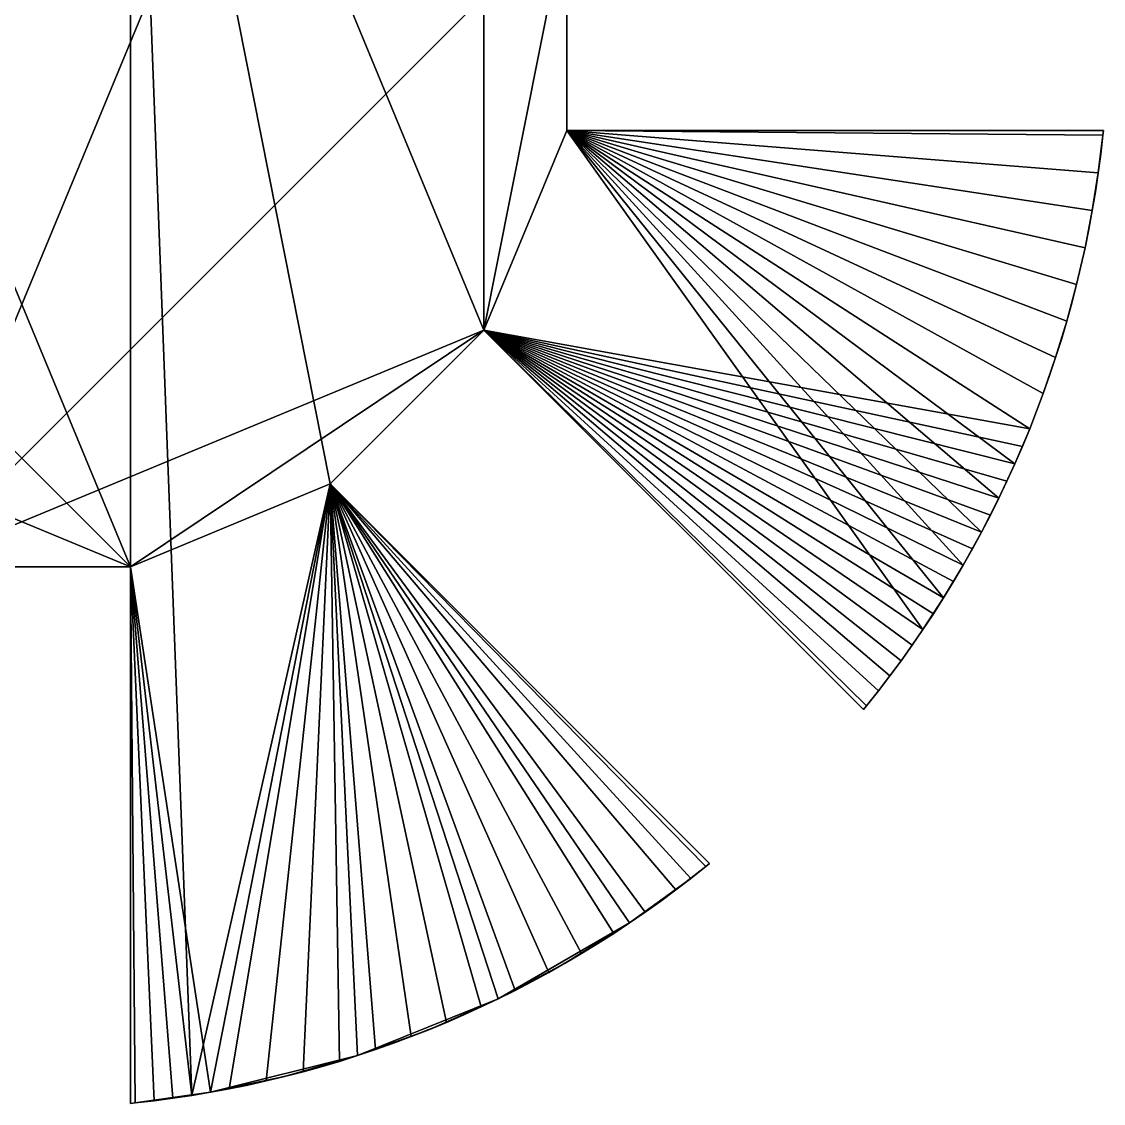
# Model space of a CAD drawing. Extents: x 459.21 to 468.95, y 323.21 to 332.95.
# Drawn here: x 464.079 to 468.95, y 323.212 to 328.083 of the extents above; entities that cross this region are included whole.
import ezdxf

# ---------------------------------------------------------------- set-up
doc = ezdxf.new("R2010")
doc.units = 0
doc.layers.get('0').update_dxf_attribs({"linetype": 'CONTINUOUS'})

msp = doc.modelspace()

# ---------------------------------------------------------------- linework, layer by layer
at = {"color": 7}
for points in [[(464.5687, 325.629, 0.4896), (462.6898, 330.165, 0.4896), (464.5687, 330.5377, 0.4896), (464.5687, 325.629, 0.4896)], [(463.5896, 325.629, -0.4896), (465.4685, 330.165, -0.4896), (463.5896, 330.5377, -0.4896), (463.5896, 325.629, -0.4896)], [(464.845, 323.248, 0.4896), (464.5687, 325.629, 0.4896), (464.5687, 330.5377, 0.4896), (464.845, 323.248, 0.4896)], [(465.4685, 326.0017, 0.4896), (464.845, 323.248, 0.4896), (464.5687, 330.5377, 0.4896), (465.4685, 326.0017, 0.4896)], [(466.1608, 326.694, 0.4896), (465.4685, 326.0017, 0.4896), (464.5687, 330.5377, 0.4896), (466.1608, 326.694, 0.4896)], [(466.1608, 326.694, 0.4896), (464.5687, 330.5377, 0.4896), (466.1608, 329.4727, 0.4896), (466.1608, 326.694, 0.4896)], [(464.5687, 325.629, 0.4896), (461.6248, 328.5729, 0.4896), (462.6898, 330.165, 0.4896), (464.5687, 325.629, 0.4896)], [(463.5896, 325.629, -0.4896), (466.5335, 328.5729, -0.4896), (465.4685, 330.165, -0.4896), (463.5896, 325.629, -0.4896)], [(466.5335, 328.5729, 0.4896), (466.1608, 326.694, 0.4896), (466.1608, 329.4727, 0.4896), (466.5335, 328.5729, 0.4896)], [(464.5687, 325.629, 0.4896), (461.9975, 326.694, 0.4896), (461.6248, 328.5729, 0.4896), (464.5687, 325.629, 0.4896)], [(463.5896, 325.629, -0.4896), (466.1608, 326.694, -0.4896), (466.5335, 328.5729, -0.4896), (463.5896, 325.629, -0.4896)], [(466.1608, 326.694, -0.4896), (466.5335, 327.5938, -0.4896), (466.5335, 328.5729, -0.4896), (466.1608, 326.694, -0.4896)], [(466.5335, 328.5729, 0.4896), (466.5335, 327.5938, 0.4896), (466.1608, 326.694, 0.4896), (466.5335, 328.5729, 0.4896)], [(466.5335, 327.5938, -0.4896), (466.5335, 327.5938, 0.4896), (466.5335, 328.5729, 0.4896), (466.5335, 327.5938, -0.4896)], [(466.5335, 327.5938, -0.4896), (466.5335, 328.5729, 0.4896), (466.5335, 328.5729, -0.4896), (466.5335, 327.5938, -0.4896)], [(466.1608, 326.694, -0.4896), (468.1378, 325.3457, -0.4896), (466.5335, 327.5938, -0.4896), (466.1608, 326.694, -0.4896)], [(466.5335, 327.5938, 0.4896), (468.6183, 326.2494, 0.4896), (466.1608, 326.694, 0.4896), (466.5335, 327.5938, 0.4896)], [(468.948, 327.5716, -0.4896), (468.9501, 327.5938, -0.4896), (466.5335, 327.5938, -0.4896), (468.948, 327.5716, -0.4896)], [(468.9272, 327.402, -0.4896), (468.948, 327.5716, -0.4896), (466.5335, 327.5938, -0.4896), (468.9272, 327.402, -0.4896)], [(468.9004, 327.2332, -0.4896), (468.9272, 327.402, -0.4896), (466.5335, 327.5938, -0.4896), (468.9004, 327.2332, -0.4896)], [(468.8678, 327.0655, -0.4896), (468.9004, 327.2332, -0.4896), (466.5335, 327.5938, -0.4896), (468.8678, 327.0655, -0.4896)], [(468.8294, 326.899, -0.4896), (468.8678, 327.0655, -0.4896), (466.5335, 327.5938, -0.4896), (468.8294, 326.899, -0.4896)], [(468.7852, 326.7339, -0.4896), (468.8294, 326.899, -0.4896), (466.5335, 327.5938, -0.4896), (468.7852, 326.7339, -0.4896)], [(468.7352, 326.5705, -0.4896), (468.7852, 326.7339, -0.4896), (466.5335, 327.5938, -0.4896), (468.7352, 326.5705, -0.4896)], [(468.6796, 326.4089, -0.4896), (468.7352, 326.5705, -0.4896), (466.5335, 327.5938, -0.4896), (468.6796, 326.4089, -0.4896)], [(468.6183, 326.2494, -0.4896), (468.6796, 326.4089, -0.4896), (466.5335, 327.5938, -0.4896), (468.6183, 326.2494, -0.4896)], [(468.5516, 326.0921, -0.4896), (468.6183, 326.2494, -0.4896), (466.5335, 327.5938, -0.4896), (468.5516, 326.0921, -0.4896)], [(468.4794, 325.9372, -0.4896), (468.5516, 326.0921, -0.4896), (466.5335, 327.5938, -0.4896), (468.4794, 325.9372, -0.4896)], [(468.4018, 325.785, -0.4896), (468.4794, 325.9372, -0.4896), (466.5335, 327.5938, -0.4896), (468.4018, 325.785, -0.4896)], [(468.3189, 325.6355, -0.4896), (468.4018, 325.785, -0.4896), (466.5335, 327.5938, -0.4896), (468.3189, 325.6355, -0.4896)], [(468.2309, 325.489, -0.4896), (468.3189, 325.6355, -0.4896), (466.5335, 327.5938, -0.4896), (468.2309, 325.489, -0.4896)], [(468.1378, 325.3457, -0.4896), (468.2309, 325.489, -0.4896), (466.5335, 327.5938, -0.4896), (468.1378, 325.3457, -0.4896)], [(466.5335, 327.5938, 0.4896), (468.9501, 327.5938, 0.4896), (468.948, 327.5716, 0.4896), (466.5335, 327.5938, 0.4896)], [(466.5335, 327.5938, 0.4896), (468.948, 327.5716, 0.4896), (468.9272, 327.402, 0.4896), (466.5335, 327.5938, 0.4896)], [(466.5335, 327.5938, 0.4896), (468.9272, 327.402, 0.4896), (468.9004, 327.2332, 0.4896), (466.5335, 327.5938, 0.4896)], [(466.5335, 327.5938, 0.4896), (468.9004, 327.2332, 0.4896), (468.8678, 327.0655, 0.4896), (466.5335, 327.5938, 0.4896)], [(466.5335, 327.5938, 0.4896), (468.8678, 327.0655, 0.4896), (468.8294, 326.899, 0.4896), (466.5335, 327.5938, 0.4896)], [(466.5335, 327.5938, 0.4896), (468.8294, 326.899, 0.4896), (468.7852, 326.7339, 0.4896), (466.5335, 327.5938, 0.4896)], [(466.5335, 327.5938, 0.4896), (468.7852, 326.7339, 0.4896), (468.7352, 326.5705, 0.4896), (466.5335, 327.5938, 0.4896)], [(466.5335, 327.5938, 0.4896), (468.7352, 326.5705, 0.4896), (468.6796, 326.4089, 0.4896), (466.5335, 327.5938, 0.4896)], [(466.5335, 327.5938, 0.4896), (468.6796, 326.4089, 0.4896), (468.6183, 326.2494, 0.4896), (466.5335, 327.5938, 0.4896)], [(468.9501, 327.5938, -0.4896), (468.9501, 327.5938, 0.4896), (466.5335, 327.5938, 0.4896), (468.9501, 327.5938, -0.4896)], [(468.9501, 327.5938, -0.4896), (466.5335, 327.5938, 0.4896), (466.5335, 327.5938, -0.4896), (468.9501, 327.5938, -0.4896)], [(468.9501, 327.5938, -0.4896), (468.948, 327.5716, -0.4896), (468.948, 327.5716, 0.4896), (468.9501, 327.5938, -0.4896)], [(468.9501, 327.5938, -0.4896), (468.948, 327.5716, 0.4896), (468.9501, 327.5938, 0.4896), (468.9501, 327.5938, -0.4896)], [(468.9272, 327.402, -0.4896), (468.9383, 327.4867, -0.4896), (468.948, 327.5716, -0.4896), (468.9272, 327.402, -0.4896)], [(468.948, 327.5716, 0.4896), (468.9383, 327.4867, 0.4896), (468.9272, 327.402, 0.4896), (468.948, 327.5716, 0.4896)], [(468.948, 327.5716, 0.4896), (468.948, 327.5716, -0.4896), (468.9383, 327.4867, -0.4896), (468.948, 327.5716, 0.4896)], [(468.948, 327.5716, 0.4896), (468.9383, 327.4867, -0.4896), (468.9383, 327.4867, 0.4896), (468.948, 327.5716, 0.4896)], [(468.9383, 327.4867, 0.4896), (468.9383, 327.4867, -0.4896), (468.9272, 327.402, -0.4896), (468.9383, 327.4867, 0.4896)], [(468.9383, 327.4867, 0.4896), (468.9272, 327.402, -0.4896), (468.9272, 327.402, 0.4896), (468.9383, 327.4867, 0.4896)], [(468.9004, 327.2332, -0.4896), (468.9145, 327.3175, -0.4896), (468.9272, 327.402, -0.4896), (468.9004, 327.2332, -0.4896)], [(468.9272, 327.402, 0.4896), (468.9145, 327.3175, 0.4896), (468.9004, 327.2332, 0.4896), (468.9272, 327.402, 0.4896)], [(468.9272, 327.402, 0.4896), (468.9272, 327.402, -0.4896), (468.9145, 327.3175, -0.4896), (468.9272, 327.402, 0.4896)], [(468.9272, 327.402, 0.4896), (468.9145, 327.3175, -0.4896), (468.9145, 327.3175, 0.4896), (468.9272, 327.402, 0.4896)], [(468.9145, 327.3175, 0.4896), (468.9145, 327.3175, -0.4896), (468.9004, 327.2332, -0.4896), (468.9145, 327.3175, 0.4896)], [(468.9145, 327.3175, 0.4896), (468.9004, 327.2332, -0.4896), (468.9004, 327.2332, 0.4896), (468.9145, 327.3175, 0.4896)], [(468.8678, 327.0655, -0.4896), (468.8849, 327.1492, -0.4896), (468.9004, 327.2332, -0.4896), (468.8678, 327.0655, -0.4896)], [(468.9004, 327.2332, 0.4896), (468.8849, 327.1492, 0.4896), (468.8678, 327.0655, 0.4896), (468.9004, 327.2332, 0.4896)], [(468.9004, 327.2332, 0.4896), (468.9004, 327.2332, -0.4896), (468.8849, 327.1492, -0.4896), (468.9004, 327.2332, 0.4896)], [(468.9004, 327.2332, 0.4896), (468.8849, 327.1492, -0.4896), (468.8849, 327.1492, 0.4896), (468.9004, 327.2332, 0.4896)], [(468.8849, 327.1492, 0.4896), (468.8849, 327.1492, -0.4896), (468.8678, 327.0655, -0.4896), (468.8849, 327.1492, 0.4896)], [(468.8849, 327.1492, 0.4896), (468.8678, 327.0655, -0.4896), (468.8678, 327.0655, 0.4896), (468.8849, 327.1492, 0.4896)], [(468.8294, 326.899, -0.4896), (468.8493, 326.9821, -0.4896), (468.8678, 327.0655, -0.4896), (468.8294, 326.899, -0.4896)], [(468.8678, 327.0655, 0.4896), (468.8493, 326.9821, 0.4896), (468.8294, 326.899, 0.4896), (468.8678, 327.0655, 0.4896)], [(468.8678, 327.0655, 0.4896), (468.8678, 327.0655, -0.4896), (468.8493, 326.9821, -0.4896), (468.8678, 327.0655, 0.4896)], [(468.8678, 327.0655, 0.4896), (468.8493, 326.9821, -0.4896), (468.8493, 326.9821, 0.4896), (468.8678, 327.0655, 0.4896)], [(468.8493, 326.9821, 0.4896), (468.8493, 326.9821, -0.4896), (468.8294, 326.899, -0.4896), (468.8493, 326.9821, 0.4896)], [(468.8493, 326.9821, 0.4896), (468.8294, 326.899, -0.4896), (468.8294, 326.899, 0.4896), (468.8493, 326.9821, 0.4896)], [(468.7852, 326.7339, -0.4896), (468.808, 326.8163, -0.4896), (468.8294, 326.899, -0.4896), (468.7852, 326.7339, -0.4896)], [(468.8294, 326.899, 0.4896), (468.808, 326.8163, 0.4896), (468.7852, 326.7339, 0.4896), (468.8294, 326.899, 0.4896)], [(468.8294, 326.899, 0.4896), (468.8294, 326.899, -0.4896), (468.808, 326.8163, -0.4896), (468.8294, 326.899, 0.4896)], [(468.8294, 326.899, 0.4896), (468.808, 326.8163, -0.4896), (468.808, 326.8163, 0.4896), (468.8294, 326.899, 0.4896)], [(468.808, 326.8163, 0.4896), (468.808, 326.8163, -0.4896), (468.7852, 326.7339, -0.4896), (468.808, 326.8163, 0.4896)], [(468.808, 326.8163, 0.4896), (468.7852, 326.7339, -0.4896), (468.7852, 326.7339, 0.4896), (468.808, 326.8163, 0.4896)], [(468.7352, 326.5705, -0.4896), (468.7609, 326.652, -0.4896), (468.7852, 326.7339, -0.4896), (468.7352, 326.5705, -0.4896)], [(468.7852, 326.7339, 0.4896), (468.7609, 326.652, 0.4896), (468.7352, 326.5705, 0.4896), (468.7852, 326.7339, 0.4896)], [(468.7852, 326.7339, 0.4896), (468.7852, 326.7339, -0.4896), (468.7609, 326.652, -0.4896), (468.7852, 326.7339, 0.4896)], [(468.7852, 326.7339, 0.4896), (468.7609, 326.652, -0.4896), (468.7609, 326.652, 0.4896), (468.7852, 326.7339, 0.4896)], [(464.5687, 325.629, 0.4896), (463.5896, 325.629, 0.4896), (461.9975, 326.694, 0.4896), (464.5687, 325.629, 0.4896)], [(463.5896, 325.629, -0.4896), (464.5687, 325.629, -0.4896), (466.1608, 326.694, -0.4896), (463.5896, 325.629, -0.4896)], [(464.5687, 325.629, -0.4896), (465.4685, 326.0017, -0.4896), (466.1608, 326.694, -0.4896), (464.5687, 325.629, -0.4896)], [(466.1608, 326.694, -0.4896), (465.4685, 326.0017, -0.4896), (465.4685, 326.0017, 0.4896), (466.1608, 326.694, -0.4896)], [(466.1608, 326.694, -0.4896), (465.4685, 326.0017, 0.4896), (466.1608, 326.694, 0.4896), (466.1608, 326.694, -0.4896)], [(466.1608, 326.694, -0.4896), (467.8696, 324.9852, -0.4896), (467.8838, 325.0024, -0.4896), (466.1608, 326.694, -0.4896)], [(466.1608, 326.694, -0.4896), (467.8838, 325.0024, -0.4896), (467.937, 325.0693, -0.4896), (466.1608, 326.694, -0.4896)], [(466.1608, 326.694, -0.4896), (467.937, 325.0693, -0.4896), (467.989, 325.1371, -0.4896), (466.1608, 326.694, -0.4896)], [(466.1608, 326.694, -0.4896), (467.989, 325.1371, -0.4896), (468.0398, 325.2057, -0.4896), (466.1608, 326.694, -0.4896)], [(466.1608, 326.694, -0.4896), (468.0398, 325.2057, -0.4896), (468.0895, 325.2753, -0.4896), (466.1608, 326.694, -0.4896)], [(466.1608, 326.694, -0.4896), (468.0895, 325.2753, -0.4896), (468.1378, 325.3457, -0.4896), (466.1608, 326.694, -0.4896)], [(467.8838, 325.0024, 0.4896), (467.8696, 324.9852, 0.4896), (466.1608, 326.694, 0.4896), (467.8838, 325.0024, 0.4896)], [(467.937, 325.0693, 0.4896), (467.8838, 325.0024, 0.4896), (466.1608, 326.694, 0.4896), (467.937, 325.0693, 0.4896)], [(467.989, 325.1371, 0.4896), (467.937, 325.0693, 0.4896), (466.1608, 326.694, 0.4896), (467.989, 325.1371, 0.4896)], [(468.0398, 325.2057, 0.4896), (467.989, 325.1371, 0.4896), (466.1608, 326.694, 0.4896), (468.0398, 325.2057, 0.4896)], [(468.0895, 325.2753, 0.4896), (468.0398, 325.2057, 0.4896), (466.1608, 326.694, 0.4896), (468.0895, 325.2753, 0.4896)], [(468.1378, 325.3457, 0.4896), (468.0895, 325.2753, 0.4896), (466.1608, 326.694, 0.4896), (468.1378, 325.3457, 0.4896)], [(468.185, 325.417, 0.4896), (468.1378, 325.3457, 0.4896), (466.1608, 326.694, 0.4896), (468.185, 325.417, 0.4896)], [(468.2309, 325.489, 0.4896), (468.185, 325.417, 0.4896), (466.1608, 326.694, 0.4896), (468.2309, 325.489, 0.4896)], [(468.2756, 325.5619, 0.4896), (468.2309, 325.489, 0.4896), (466.1608, 326.694, 0.4896), (468.2756, 325.5619, 0.4896)], [(468.3189, 325.6355, 0.4896), (468.2756, 325.5619, 0.4896), (466.1608, 326.694, 0.4896), (468.3189, 325.6355, 0.4896)], [(468.361, 325.7099, 0.4896), (468.3189, 325.6355, 0.4896), (466.1608, 326.694, 0.4896), (468.361, 325.7099, 0.4896)], [(468.4018, 325.785, 0.4896), (468.361, 325.7099, 0.4896), (466.1608, 326.694, 0.4896), (468.4018, 325.785, 0.4896)], [(468.4412, 325.8608, 0.4896), (468.4018, 325.785, 0.4896), (466.1608, 326.694, 0.4896), (468.4412, 325.8608, 0.4896)], [(468.4794, 325.9372, 0.4896), (468.4412, 325.8608, 0.4896), (466.1608, 326.694, 0.4896), (468.4794, 325.9372, 0.4896)], [(468.5161, 326.0143, 0.4896), (468.4794, 325.9372, 0.4896), (466.1608, 326.694, 0.4896), (468.5161, 326.0143, 0.4896)], [(468.5516, 326.0921, 0.4896), (468.5161, 326.0143, 0.4896), (466.1608, 326.694, 0.4896), (468.5516, 326.0921, 0.4896)], [(468.5856, 326.1705, 0.4896), (468.5516, 326.0921, 0.4896), (466.1608, 326.694, 0.4896), (468.5856, 326.1705, 0.4896)], [(468.6183, 326.2494, 0.4896), (468.5856, 326.1705, 0.4896), (466.1608, 326.694, 0.4896), (468.6183, 326.2494, 0.4896)], [(467.8696, 324.9852, 0.4896), (467.8696, 324.9852, -0.4896), (466.1608, 326.694, -0.4896), (467.8696, 324.9852, 0.4896)], [(467.8696, 324.9852, 0.4896), (466.1608, 326.694, -0.4896), (466.1608, 326.694, 0.4896), (467.8696, 324.9852, 0.4896)], [(468.7609, 326.652, 0.4896), (468.7609, 326.652, -0.4896), (468.7352, 326.5705, -0.4896), (468.7609, 326.652, 0.4896)], [(468.7609, 326.652, 0.4896), (468.7352, 326.5705, -0.4896), (468.7352, 326.5705, 0.4896), (468.7609, 326.652, 0.4896)], [(468.6796, 326.4089, -0.4896), (468.7081, 326.4895, -0.4896), (468.7352, 326.5705, -0.4896), (468.6796, 326.4089, -0.4896)], [(468.7352, 326.5705, 0.4896), (468.7081, 326.4895, 0.4896), (468.6796, 326.4089, 0.4896), (468.7352, 326.5705, 0.4896)], [(468.7352, 326.5705, 0.4896), (468.7352, 326.5705, -0.4896), (468.7081, 326.4895, -0.4896), (468.7352, 326.5705, 0.4896)], [(468.7352, 326.5705, 0.4896), (468.7081, 326.4895, -0.4896), (468.7081, 326.4895, 0.4896), (468.7352, 326.5705, 0.4896)], [(468.7081, 326.4895, 0.4896), (468.7081, 326.4895, -0.4896), (468.6796, 326.4089, -0.4896), (468.7081, 326.4895, 0.4896)], [(468.7081, 326.4895, 0.4896), (468.6796, 326.4089, -0.4896), (468.6796, 326.4089, 0.4896), (468.7081, 326.4895, 0.4896)], [(468.6183, 326.2494, -0.4896), (468.6497, 326.3289, -0.4896), (468.6796, 326.4089, -0.4896), (468.6183, 326.2494, -0.4896)], [(468.6796, 326.4089, 0.4896), (468.6497, 326.3289, 0.4896), (468.6183, 326.2494, 0.4896), (468.6796, 326.4089, 0.4896)], [(468.6796, 326.4089, 0.4896), (468.6796, 326.4089, -0.4896), (468.6497, 326.3289, -0.4896), (468.6796, 326.4089, 0.4896)], [(468.6796, 326.4089, 0.4896), (468.6497, 326.3289, -0.4896), (468.6497, 326.3289, 0.4896), (468.6796, 326.4089, 0.4896)], [(468.6497, 326.3289, 0.4896), (468.6497, 326.3289, -0.4896), (468.6183, 326.2494, -0.4896), (468.6497, 326.3289, 0.4896)], [(468.6497, 326.3289, 0.4896), (468.6183, 326.2494, -0.4896), (468.6183, 326.2494, 0.4896), (468.6497, 326.3289, 0.4896)], [(468.5516, 326.0921, -0.4896), (468.5856, 326.1705, -0.4896), (468.6183, 326.2494, -0.4896), (468.5516, 326.0921, -0.4896)], [(468.6183, 326.2494, 0.4896), (468.6183, 326.2494, -0.4896), (468.5856, 326.1705, -0.4896), (468.6183, 326.2494, 0.4896)], [(468.6183, 326.2494, 0.4896), (468.5856, 326.1705, -0.4896), (468.5856, 326.1705, 0.4896), (468.6183, 326.2494, 0.4896)], [(468.5856, 326.1705, 0.4896), (468.5856, 326.1705, -0.4896), (468.5516, 326.0921, -0.4896), (468.5856, 326.1705, 0.4896)], [(468.5856, 326.1705, 0.4896), (468.5516, 326.0921, -0.4896), (468.5516, 326.0921, 0.4896), (468.5856, 326.1705, 0.4896)], [(468.4794, 325.9372, -0.4896), (468.5161, 326.0143, -0.4896), (468.5516, 326.0921, -0.4896), (468.4794, 325.9372, -0.4896)], [(468.5516, 326.0921, 0.4896), (468.5516, 326.0921, -0.4896), (468.5161, 326.0143, -0.4896), (468.5516, 326.0921, 0.4896)], [(468.5516, 326.0921, 0.4896), (468.5161, 326.0143, -0.4896), (468.5161, 326.0143, 0.4896), (468.5516, 326.0921, 0.4896)], [(464.5687, 325.629, -0.4896), (464.9293, 323.2621, -0.4896), (465.4685, 326.0017, -0.4896), (464.5687, 325.629, -0.4896)], [(465.4685, 326.0017, 0.4896), (465.0133, 323.2776, 0.4896), (464.845, 323.248, 0.4896), (465.4685, 326.0017, 0.4896)], [(464.9293, 323.2621, -0.4896), (465.592, 323.4273, -0.4896), (465.4685, 326.0017, -0.4896), (464.9293, 323.2621, -0.4896)], [(465.4685, 326.0017, 0.4896), (465.1804, 323.3132, 0.4896), (465.0133, 323.2776, 0.4896), (465.4685, 326.0017, 0.4896)], [(465.4685, 326.0017, 0.4896), (465.3463, 323.3545, 0.4896), (465.1804, 323.3132, 0.4896), (465.4685, 326.0017, 0.4896)], [(465.4685, 326.0017, 0.4896), (465.5105, 323.4016, 0.4896), (465.3463, 323.3545, 0.4896), (465.4685, 326.0017, 0.4896)], [(467.0932, 324.2255, -0.4896), (467.1773, 324.2929, -0.4896), (465.4685, 326.0017, -0.4896), (467.0932, 324.2255, -0.4896)], [(466.8168, 324.0247, -0.4896), (467.0932, 324.2255, -0.4896), (465.4685, 326.0017, -0.4896), (466.8168, 324.0247, -0.4896)], [(466.2253, 323.6832, -0.4896), (466.8168, 324.0247, -0.4896), (465.4685, 326.0017, -0.4896), (466.2253, 323.6832, -0.4896)], [(465.592, 323.4273, -0.4896), (466.2253, 323.6832, -0.4896), (465.4685, 326.0017, -0.4896), (465.592, 323.4273, -0.4896)], [(465.4685, 326.0017, 0.4896), (467.1773, 324.2929, 0.4896), (467.1601, 324.2787, 0.4896), (465.4685, 326.0017, 0.4896)], [(465.4685, 326.0017, 0.4896), (467.1601, 324.2787, 0.4896), (467.0254, 324.1735, 0.4896), (465.4685, 326.0017, 0.4896)], [(465.4685, 326.0017, 0.4896), (467.0254, 324.1735, 0.4896), (466.8872, 324.0731, 0.4896), (465.4685, 326.0017, 0.4896)], [(465.4685, 326.0017, 0.4896), (466.8872, 324.0731, 0.4896), (466.7455, 323.9775, 0.4896), (465.4685, 326.0017, 0.4896)], [(465.4685, 326.0017, 0.4896), (466.7455, 323.9775, 0.4896), (466.6006, 323.8869, 0.4896), (465.4685, 326.0017, 0.4896)], [(465.4685, 326.0017, 0.4896), (466.6006, 323.8869, 0.4896), (466.4526, 323.8015, 0.4896), (465.4685, 326.0017, 0.4896)], [(465.4685, 326.0017, 0.4896), (466.4526, 323.8015, 0.4896), (466.3017, 323.7213, 0.4896), (465.4685, 326.0017, 0.4896)], [(465.4685, 326.0017, 0.4896), (466.3017, 323.7213, 0.4896), (466.1482, 323.6464, 0.4896), (465.4685, 326.0017, 0.4896)], [(465.4685, 326.0017, 0.4896), (466.1482, 323.6464, 0.4896), (465.992, 323.5769, 0.4896), (465.4685, 326.0017, 0.4896)], [(465.4685, 326.0017, 0.4896), (465.992, 323.5769, 0.4896), (465.8336, 323.5129, 0.4896), (465.4685, 326.0017, 0.4896)], [(465.4685, 326.0017, 0.4896), (465.8336, 323.5129, 0.4896), (465.673, 323.4544, 0.4896), (465.4685, 326.0017, 0.4896)], [(465.4685, 326.0017, 0.4896), (465.673, 323.4544, 0.4896), (465.5105, 323.4016, 0.4896), (465.4685, 326.0017, 0.4896)], [(467.1773, 324.2929, -0.4896), (467.1773, 324.2929, 0.4896), (465.4685, 326.0017, 0.4896), (467.1773, 324.2929, -0.4896)], [(467.1773, 324.2929, -0.4896), (465.4685, 326.0017, 0.4896), (465.4685, 326.0017, -0.4896), (467.1773, 324.2929, -0.4896)], [(468.5161, 326.0143, 0.4896), (468.5161, 326.0143, -0.4896), (468.4794, 325.9372, -0.4896), (468.5161, 326.0143, 0.4896)], [(468.5161, 326.0143, 0.4896), (468.4794, 325.9372, -0.4896), (468.4794, 325.9372, 0.4896), (468.5161, 326.0143, 0.4896)], [(468.4018, 325.785, -0.4896), (468.4412, 325.8608, -0.4896), (468.4794, 325.9372, -0.4896), (468.4018, 325.785, -0.4896)], [(468.4794, 325.9372, 0.4896), (468.4794, 325.9372, -0.4896), (468.4412, 325.8608, -0.4896), (468.4794, 325.9372, 0.4896)], [(468.4794, 325.9372, 0.4896), (468.4412, 325.8608, -0.4896), (468.4412, 325.8608, 0.4896), (468.4794, 325.9372, 0.4896)], [(468.4412, 325.8608, 0.4896), (468.4412, 325.8608, -0.4896), (468.4018, 325.785, -0.4896), (468.4412, 325.8608, 0.4896)], [(468.4412, 325.8608, 0.4896), (468.4018, 325.785, -0.4896), (468.4018, 325.785, 0.4896), (468.4412, 325.8608, 0.4896)], [(468.3189, 325.6355, -0.4896), (468.361, 325.7099, -0.4896), (468.4018, 325.785, -0.4896), (468.3189, 325.6355, -0.4896)], [(468.4018, 325.785, 0.4896), (468.4018, 325.785, -0.4896), (468.361, 325.7099, -0.4896), (468.4018, 325.785, 0.4896)], [(468.4018, 325.785, 0.4896), (468.361, 325.7099, -0.4896), (468.361, 325.7099, 0.4896), (468.4018, 325.785, 0.4896)], [(468.361, 325.7099, 0.4896), (468.361, 325.7099, -0.4896), (468.3189, 325.6355, -0.4896), (468.361, 325.7099, 0.4896)], [(468.361, 325.7099, 0.4896), (468.3189, 325.6355, -0.4896), (468.3189, 325.6355, 0.4896), (468.361, 325.7099, 0.4896)], [(464.5687, 325.629, -0.4896), (463.5896, 325.629, -0.4896), (463.5896, 325.629, 0.4896), (464.5687, 325.629, -0.4896)], [(464.5687, 325.629, -0.4896), (463.5896, 325.629, 0.4896), (464.5687, 325.629, 0.4896), (464.5687, 325.629, -0.4896)], [(464.5687, 325.629, -0.4896), (464.5687, 323.2124, -0.4896), (464.5909, 323.2145, -0.4896), (464.5687, 325.629, -0.4896)], [(464.5687, 325.629, -0.4896), (464.5909, 323.2145, -0.4896), (464.9293, 323.2621, -0.4896), (464.5687, 325.629, -0.4896)], [(464.5909, 323.2145, 0.4896), (464.5687, 323.2124, 0.4896), (464.5687, 325.629, 0.4896), (464.5909, 323.2145, 0.4896)], [(464.6758, 323.2242, 0.4896), (464.5909, 323.2145, 0.4896), (464.5687, 325.629, 0.4896), (464.6758, 323.2242, 0.4896)], [(464.7605, 323.2353, 0.4896), (464.6758, 323.2242, 0.4896), (464.5687, 325.629, 0.4896), (464.7605, 323.2353, 0.4896)], [(464.845, 323.248, 0.4896), (464.7605, 323.2353, 0.4896), (464.5687, 325.629, 0.4896), (464.845, 323.248, 0.4896)], [(464.5687, 323.2124, -0.4896), (464.5687, 325.629, -0.4896), (464.5687, 325.629, 0.4896), (464.5687, 323.2124, -0.4896)], [(464.5687, 323.2124, -0.4896), (464.5687, 325.629, 0.4896), (464.5687, 323.2124, 0.4896), (464.5687, 323.2124, -0.4896)], [(468.2309, 325.489, -0.4896), (468.2756, 325.5619, -0.4896), (468.3189, 325.6355, -0.4896), (468.2309, 325.489, -0.4896)], [(468.3189, 325.6355, 0.4896), (468.3189, 325.6355, -0.4896), (468.2756, 325.5619, -0.4896), (468.3189, 325.6355, 0.4896)], [(468.3189, 325.6355, 0.4896), (468.2756, 325.5619, -0.4896), (468.2756, 325.5619, 0.4896), (468.3189, 325.6355, 0.4896)], [(468.2756, 325.5619, 0.4896), (468.2756, 325.5619, -0.4896), (468.2309, 325.489, -0.4896), (468.2756, 325.5619, 0.4896)], [(468.2756, 325.5619, 0.4896), (468.2309, 325.489, -0.4896), (468.2309, 325.489, 0.4896), (468.2756, 325.5619, 0.4896)], [(468.1378, 325.3457, -0.4896), (468.185, 325.417, -0.4896), (468.2309, 325.489, -0.4896), (468.1378, 325.3457, -0.4896)], [(468.2309, 325.489, 0.4896), (468.2309, 325.489, -0.4896), (468.185, 325.417, -0.4896), (468.2309, 325.489, 0.4896)], [(468.2309, 325.489, 0.4896), (468.185, 325.417, -0.4896), (468.185, 325.417, 0.4896), (468.2309, 325.489, 0.4896)], [(468.185, 325.417, 0.4896), (468.185, 325.417, -0.4896), (468.1378, 325.3457, -0.4896), (468.185, 325.417, 0.4896)], [(468.185, 325.417, 0.4896), (468.1378, 325.3457, -0.4896), (468.1378, 325.3457, 0.4896), (468.185, 325.417, 0.4896)], [(468.1378, 325.3457, 0.4896), (468.1378, 325.3457, -0.4896), (468.0895, 325.2753, -0.4896), (468.1378, 325.3457, 0.4896)], [(468.1378, 325.3457, 0.4896), (468.0895, 325.2753, -0.4896), (468.0895, 325.2753, 0.4896), (468.1378, 325.3457, 0.4896)], [(468.0895, 325.2753, 0.4896), (468.0895, 325.2753, -0.4896), (468.0398, 325.2057, -0.4896), (468.0895, 325.2753, 0.4896)], [(468.0895, 325.2753, 0.4896), (468.0398, 325.2057, -0.4896), (468.0398, 325.2057, 0.4896), (468.0895, 325.2753, 0.4896)], [(468.0398, 325.2057, 0.4896), (468.0398, 325.2057, -0.4896), (467.989, 325.1371, -0.4896), (468.0398, 325.2057, 0.4896)], [(468.0398, 325.2057, 0.4896), (467.989, 325.1371, -0.4896), (467.989, 325.1371, 0.4896), (468.0398, 325.2057, 0.4896)], [(467.989, 325.1371, 0.4896), (467.989, 325.1371, -0.4896), (467.937, 325.0693, -0.4896), (467.989, 325.1371, 0.4896)], [(467.989, 325.1371, 0.4896), (467.937, 325.0693, -0.4896), (467.937, 325.0693, 0.4896), (467.989, 325.1371, 0.4896)], [(467.937, 325.0693, 0.4896), (467.937, 325.0693, -0.4896), (467.8838, 325.0024, -0.4896), (467.937, 325.0693, 0.4896)], [(467.937, 325.0693, 0.4896), (467.8838, 325.0024, -0.4896), (467.8838, 325.0024, 0.4896), (467.937, 325.0693, 0.4896)], [(467.8838, 325.0024, 0.4896), (467.8838, 325.0024, -0.4896), (467.8696, 324.9852, -0.4896), (467.8838, 325.0024, 0.4896)], [(467.8838, 325.0024, 0.4896), (467.8696, 324.9852, -0.4896), (467.8696, 324.9852, 0.4896), (467.8838, 325.0024, 0.4896)], [(467.1601, 324.2787, 0.4896), (467.0932, 324.2255, 0.4896), (467.0254, 324.1735, 0.4896), (467.1601, 324.2787, 0.4896)], [(467.0932, 324.2255, -0.4896), (467.1601, 324.2787, -0.4896), (467.1773, 324.2929, -0.4896), (467.0932, 324.2255, -0.4896)], [(467.1601, 324.2787, 0.4896), (467.1601, 324.2787, -0.4896), (467.0932, 324.2255, -0.4896), (467.1601, 324.2787, 0.4896)], [(467.1601, 324.2787, 0.4896), (467.0932, 324.2255, -0.4896), (467.0932, 324.2255, 0.4896), (467.1601, 324.2787, 0.4896)], [(467.1773, 324.2929, -0.4896), (467.1601, 324.2787, -0.4896), (467.1601, 324.2787, 0.4896), (467.1773, 324.2929, -0.4896)], [(467.1773, 324.2929, -0.4896), (467.1601, 324.2787, 0.4896), (467.1773, 324.2929, 0.4896), (467.1773, 324.2929, -0.4896)], [(466.8168, 324.0247, -0.4896), (466.9568, 324.1227, -0.4896), (467.0932, 324.2255, -0.4896), (466.8168, 324.0247, -0.4896)], [(466.9568, 324.1227, -0.4896), (467.0254, 324.1735, -0.4896), (467.0932, 324.2255, -0.4896), (466.9568, 324.1227, -0.4896)], [(467.0932, 324.2255, 0.4896), (467.0932, 324.2255, -0.4896), (467.0254, 324.1735, -0.4896), (467.0932, 324.2255, 0.4896)], [(467.0932, 324.2255, 0.4896), (467.0254, 324.1735, -0.4896), (467.0254, 324.1735, 0.4896), (467.0932, 324.2255, 0.4896)], [(467.0254, 324.1735, 0.4896), (466.9568, 324.1227, 0.4896), (466.8872, 324.0731, 0.4896), (467.0254, 324.1735, 0.4896)], [(467.0254, 324.1735, 0.4896), (467.0254, 324.1735, -0.4896), (466.9568, 324.1227, -0.4896), (467.0254, 324.1735, 0.4896)], [(467.0254, 324.1735, 0.4896), (466.9568, 324.1227, -0.4896), (466.9568, 324.1227, 0.4896), (467.0254, 324.1735, 0.4896)], [(466.8168, 324.0247, -0.4896), (466.8872, 324.0731, -0.4896), (466.9568, 324.1227, -0.4896), (466.8168, 324.0247, -0.4896)], [(466.9568, 324.1227, 0.4896), (466.9568, 324.1227, -0.4896), (466.8872, 324.0731, -0.4896), (466.9568, 324.1227, 0.4896)], [(466.9568, 324.1227, 0.4896), (466.8872, 324.0731, -0.4896), (466.8872, 324.0731, 0.4896), (466.9568, 324.1227, 0.4896)], [(466.8872, 324.0731, 0.4896), (466.8168, 324.0247, 0.4896), (466.7455, 323.9775, 0.4896), (466.8872, 324.0731, 0.4896)], [(466.8872, 324.0731, 0.4896), (466.8872, 324.0731, -0.4896), (466.8168, 324.0247, -0.4896), (466.8872, 324.0731, 0.4896)], [(466.8872, 324.0731, 0.4896), (466.8168, 324.0247, -0.4896), (466.8168, 324.0247, 0.4896), (466.8872, 324.0731, 0.4896)], [(466.2253, 323.6832, -0.4896), (466.527, 323.8436, -0.4896), (466.8168, 324.0247, -0.4896), (466.2253, 323.6832, -0.4896)], [(466.527, 323.8436, -0.4896), (466.6735, 323.9316, -0.4896), (466.8168, 324.0247, -0.4896), (466.527, 323.8436, -0.4896)], [(466.6735, 323.9316, -0.4896), (466.7455, 323.9775, -0.4896), (466.8168, 324.0247, -0.4896), (466.6735, 323.9316, -0.4896)], [(466.8168, 324.0247, 0.4896), (466.8168, 324.0247, -0.4896), (466.7455, 323.9775, -0.4896), (466.8168, 324.0247, 0.4896)], [(466.8168, 324.0247, 0.4896), (466.7455, 323.9775, -0.4896), (466.7455, 323.9775, 0.4896), (466.8168, 324.0247, 0.4896)], [(466.7455, 323.9775, 0.4896), (466.6735, 323.9316, 0.4896), (466.6006, 323.8869, 0.4896), (466.7455, 323.9775, 0.4896)], [(466.7455, 323.9775, 0.4896), (466.7455, 323.9775, -0.4896), (466.6735, 323.9316, -0.4896), (466.7455, 323.9775, 0.4896)], [(466.7455, 323.9775, 0.4896), (466.6735, 323.9316, -0.4896), (466.6735, 323.9316, 0.4896), (466.7455, 323.9775, 0.4896)], [(466.527, 323.8436, -0.4896), (466.6006, 323.8869, -0.4896), (466.6735, 323.9316, -0.4896), (466.527, 323.8436, -0.4896)], [(466.6735, 323.9316, 0.4896), (466.6735, 323.9316, -0.4896), (466.6006, 323.8869, -0.4896), (466.6735, 323.9316, 0.4896)], [(466.6735, 323.9316, 0.4896), (466.6006, 323.8869, -0.4896), (466.6006, 323.8869, 0.4896), (466.6735, 323.9316, 0.4896)], [(466.6006, 323.8869, 0.4896), (466.527, 323.8436, 0.4896), (466.4526, 323.8015, 0.4896), (466.6006, 323.8869, 0.4896)], [(466.6006, 323.8869, 0.4896), (466.6006, 323.8869, -0.4896), (466.527, 323.8436, -0.4896), (466.6006, 323.8869, 0.4896)], [(466.6006, 323.8869, 0.4896), (466.527, 323.8436, -0.4896), (466.527, 323.8436, 0.4896), (466.6006, 323.8869, 0.4896)], [(466.2253, 323.6832, -0.4896), (466.3775, 323.7607, -0.4896), (466.527, 323.8436, -0.4896), (466.2253, 323.6832, -0.4896)], [(466.3775, 323.7607, -0.4896), (466.4526, 323.8015, -0.4896), (466.527, 323.8436, -0.4896), (466.3775, 323.7607, -0.4896)], [(466.527, 323.8436, 0.4896), (466.527, 323.8436, -0.4896), (466.4526, 323.8015, -0.4896), (466.527, 323.8436, 0.4896)], [(466.527, 323.8436, 0.4896), (466.4526, 323.8015, -0.4896), (466.4526, 323.8015, 0.4896), (466.527, 323.8436, 0.4896)], [(466.4526, 323.8015, 0.4896), (466.3775, 323.7607, 0.4896), (466.3017, 323.7213, 0.4896), (466.4526, 323.8015, 0.4896)], [(466.4526, 323.8015, 0.4896), (466.4526, 323.8015, -0.4896), (466.3775, 323.7607, -0.4896), (466.4526, 323.8015, 0.4896)], [(466.4526, 323.8015, 0.4896), (466.3775, 323.7607, -0.4896), (466.3775, 323.7607, 0.4896), (466.4526, 323.8015, 0.4896)], [(466.2253, 323.6832, -0.4896), (466.3017, 323.7213, -0.4896), (466.3775, 323.7607, -0.4896), (466.2253, 323.6832, -0.4896)], [(466.3775, 323.7607, 0.4896), (466.3775, 323.7607, -0.4896), (466.3017, 323.7213, -0.4896), (466.3775, 323.7607, 0.4896)], [(466.3775, 323.7607, 0.4896), (466.3017, 323.7213, -0.4896), (466.3017, 323.7213, 0.4896), (466.3775, 323.7607, 0.4896)], [(465.592, 323.4273, -0.4896), (465.9131, 323.5442, -0.4896), (466.2253, 323.6832, -0.4896), (465.592, 323.4273, -0.4896)], [(465.9131, 323.5442, -0.4896), (466.0704, 323.6109, -0.4896), (466.2253, 323.6832, -0.4896), (465.9131, 323.5442, -0.4896)], [(466.0704, 323.6109, -0.4896), (466.1482, 323.6464, -0.4896), (466.2253, 323.6832, -0.4896), (466.0704, 323.6109, -0.4896)], [(466.3017, 323.7213, 0.4896), (466.2253, 323.6832, 0.4896), (466.1482, 323.6464, 0.4896), (466.3017, 323.7213, 0.4896)], [(466.2253, 323.6832, 0.4896), (466.2253, 323.6832, -0.4896), (466.1482, 323.6464, -0.4896), (466.2253, 323.6832, 0.4896)], [(466.2253, 323.6832, 0.4896), (466.1482, 323.6464, -0.4896), (466.1482, 323.6464, 0.4896), (466.2253, 323.6832, 0.4896)], [(466.3017, 323.7213, 0.4896), (466.3017, 323.7213, -0.4896), (466.2253, 323.6832, -0.4896), (466.3017, 323.7213, 0.4896)], [(466.3017, 323.7213, 0.4896), (466.2253, 323.6832, -0.4896), (466.2253, 323.6832, 0.4896), (466.3017, 323.7213, 0.4896)], [(466.1482, 323.6464, 0.4896), (466.0704, 323.6109, 0.4896), (465.992, 323.5769, 0.4896), (466.1482, 323.6464, 0.4896)], [(466.1482, 323.6464, 0.4896), (466.1482, 323.6464, -0.4896), (466.0704, 323.6109, -0.4896), (466.1482, 323.6464, 0.4896)], [(466.1482, 323.6464, 0.4896), (466.0704, 323.6109, -0.4896), (466.0704, 323.6109, 0.4896), (466.1482, 323.6464, 0.4896)], [(465.9131, 323.5442, -0.4896), (465.992, 323.5769, -0.4896), (466.0704, 323.6109, -0.4896), (465.9131, 323.5442, -0.4896)], [(466.0704, 323.6109, 0.4896), (466.0704, 323.6109, -0.4896), (465.992, 323.5769, -0.4896), (466.0704, 323.6109, 0.4896)], [(466.0704, 323.6109, 0.4896), (465.992, 323.5769, -0.4896), (465.992, 323.5769, 0.4896), (466.0704, 323.6109, 0.4896)], [(465.592, 323.4273, -0.4896), (465.7536, 323.4829, -0.4896), (465.9131, 323.5442, -0.4896), (465.592, 323.4273, -0.4896)], [(465.7536, 323.4829, -0.4896), (465.8336, 323.5129, -0.4896), (465.9131, 323.5442, -0.4896), (465.7536, 323.4829, -0.4896)], [(465.992, 323.5769, 0.4896), (465.9131, 323.5442, 0.4896), (465.8336, 323.5129, 0.4896), (465.992, 323.5769, 0.4896)], [(465.9131, 323.5442, 0.4896), (465.9131, 323.5442, -0.4896), (465.8336, 323.5129, -0.4896), (465.9131, 323.5442, 0.4896)], [(465.9131, 323.5442, 0.4896), (465.8336, 323.5129, -0.4896), (465.8336, 323.5129, 0.4896), (465.9131, 323.5442, 0.4896)], [(465.992, 323.5769, 0.4896), (465.992, 323.5769, -0.4896), (465.9131, 323.5442, -0.4896), (465.992, 323.5769, 0.4896)], [(465.992, 323.5769, 0.4896), (465.9131, 323.5442, -0.4896), (465.9131, 323.5442, 0.4896), (465.992, 323.5769, 0.4896)], [(465.592, 323.4273, -0.4896), (465.673, 323.4544, -0.4896), (465.7536, 323.4829, -0.4896), (465.592, 323.4273, -0.4896)], [(465.8336, 323.5129, 0.4896), (465.7536, 323.4829, 0.4896), (465.673, 323.4544, 0.4896), (465.8336, 323.5129, 0.4896)], [(465.7536, 323.4829, 0.4896), (465.7536, 323.4829, -0.4896), (465.673, 323.4544, -0.4896), (465.7536, 323.4829, 0.4896)], [(465.7536, 323.4829, 0.4896), (465.673, 323.4544, -0.4896), (465.673, 323.4544, 0.4896), (465.7536, 323.4829, 0.4896)], [(465.8336, 323.5129, 0.4896), (465.8336, 323.5129, -0.4896), (465.7536, 323.4829, -0.4896), (465.8336, 323.5129, 0.4896)], [(465.8336, 323.5129, 0.4896), (465.7536, 323.4829, -0.4896), (465.7536, 323.4829, 0.4896), (465.8336, 323.5129, 0.4896)], [(465.673, 323.4544, 0.4896), (465.592, 323.4273, 0.4896), (465.5105, 323.4016, 0.4896), (465.673, 323.4544, 0.4896)], [(465.673, 323.4544, 0.4896), (465.673, 323.4544, -0.4896), (465.592, 323.4273, -0.4896), (465.673, 323.4544, 0.4896)], [(465.673, 323.4544, 0.4896), (465.592, 323.4273, -0.4896), (465.592, 323.4273, 0.4896), (465.673, 323.4544, 0.4896)], [(464.9293, 323.2621, -0.4896), (465.2635, 323.3331, -0.4896), (465.592, 323.4273, -0.4896), (464.9293, 323.2621, -0.4896)], [(465.2635, 323.3331, -0.4896), (465.4286, 323.3773, -0.4896), (465.592, 323.4273, -0.4896), (465.2635, 323.3331, -0.4896)], [(465.5105, 323.4016, 0.4896), (465.4286, 323.3773, 0.4896), (465.3463, 323.3545, 0.4896), (465.5105, 323.4016, 0.4896)], [(465.4286, 323.3773, -0.4896), (465.5105, 323.4016, -0.4896), (465.592, 323.4273, -0.4896), (465.4286, 323.3773, -0.4896)], [(465.5105, 323.4016, 0.4896), (465.5105, 323.4016, -0.4896), (465.4286, 323.3773, -0.4896), (465.5105, 323.4016, 0.4896)], [(465.5105, 323.4016, 0.4896), (465.4286, 323.3773, -0.4896), (465.4286, 323.3773, 0.4896), (465.5105, 323.4016, 0.4896)], [(465.592, 323.4273, 0.4896), (465.592, 323.4273, -0.4896), (465.5105, 323.4016, -0.4896), (465.592, 323.4273, 0.4896)], [(465.592, 323.4273, 0.4896), (465.5105, 323.4016, -0.4896), (465.5105, 323.4016, 0.4896), (465.592, 323.4273, 0.4896)], [(465.3463, 323.3545, 0.4896), (465.2635, 323.3331, 0.4896), (465.1804, 323.3132, 0.4896), (465.3463, 323.3545, 0.4896)], [(465.2635, 323.3331, -0.4896), (465.3463, 323.3545, -0.4896), (465.4286, 323.3773, -0.4896), (465.2635, 323.3331, -0.4896)], [(465.3463, 323.3545, 0.4896), (465.3463, 323.3545, -0.4896), (465.2635, 323.3331, -0.4896), (465.3463, 323.3545, 0.4896)], [(465.3463, 323.3545, 0.4896), (465.2635, 323.3331, -0.4896), (465.2635, 323.3331, 0.4896), (465.3463, 323.3545, 0.4896)], [(465.4286, 323.3773, 0.4896), (465.4286, 323.3773, -0.4896), (465.3463, 323.3545, -0.4896), (465.4286, 323.3773, 0.4896)], [(465.4286, 323.3773, 0.4896), (465.3463, 323.3545, -0.4896), (465.3463, 323.3545, 0.4896), (465.4286, 323.3773, 0.4896)], [(464.9293, 323.2621, -0.4896), (465.097, 323.2947, -0.4896), (465.2635, 323.3331, -0.4896), (464.9293, 323.2621, -0.4896)], [(464.9293, 323.2621, -0.4896), (465.0133, 323.2776, -0.4896), (465.097, 323.2947, -0.4896), (464.9293, 323.2621, -0.4896)], [(465.1804, 323.3132, 0.4896), (465.097, 323.2947, 0.4896), (465.0133, 323.2776, 0.4896), (465.1804, 323.3132, 0.4896)], [(465.097, 323.2947, 0.4896), (465.097, 323.2947, -0.4896), (465.0133, 323.2776, -0.4896), (465.097, 323.2947, 0.4896)], [(465.097, 323.2947, 0.4896), (465.0133, 323.2776, -0.4896), (465.0133, 323.2776, 0.4896), (465.097, 323.2947, 0.4896)], [(465.097, 323.2947, -0.4896), (465.1804, 323.3132, -0.4896), (465.2635, 323.3331, -0.4896), (465.097, 323.2947, -0.4896)], [(465.1804, 323.3132, 0.4896), (465.1804, 323.3132, -0.4896), (465.097, 323.2947, -0.4896), (465.1804, 323.3132, 0.4896)], [(465.1804, 323.3132, 0.4896), (465.097, 323.2947, -0.4896), (465.097, 323.2947, 0.4896), (465.1804, 323.3132, 0.4896)], [(465.2635, 323.3331, 0.4896), (465.2635, 323.3331, -0.4896), (465.1804, 323.3132, -0.4896), (465.2635, 323.3331, 0.4896)], [(465.2635, 323.3331, 0.4896), (465.1804, 323.3132, -0.4896), (465.1804, 323.3132, 0.4896), (465.2635, 323.3331, 0.4896)], [(464.5909, 323.2145, -0.4896), (464.7605, 323.2353, -0.4896), (464.9293, 323.2621, -0.4896), (464.5909, 323.2145, -0.4896)], [(464.7605, 323.2353, -0.4896), (464.845, 323.248, -0.4896), (464.9293, 323.2621, -0.4896), (464.7605, 323.2353, -0.4896)], [(464.845, 323.248, 0.4896), (464.845, 323.248, -0.4896), (464.7605, 323.2353, -0.4896), (464.845, 323.248, 0.4896)], [(464.845, 323.248, 0.4896), (464.7605, 323.2353, -0.4896), (464.7605, 323.2353, 0.4896), (464.845, 323.248, 0.4896)], [(465.0133, 323.2776, 0.4896), (464.9293, 323.2621, 0.4896), (464.845, 323.248, 0.4896), (465.0133, 323.2776, 0.4896)], [(464.9293, 323.2621, 0.4896), (464.9293, 323.2621, -0.4896), (464.845, 323.248, -0.4896), (464.9293, 323.2621, 0.4896)], [(464.9293, 323.2621, 0.4896), (464.845, 323.248, -0.4896), (464.845, 323.248, 0.4896), (464.9293, 323.2621, 0.4896)], [(465.0133, 323.2776, 0.4896), (465.0133, 323.2776, -0.4896), (464.9293, 323.2621, -0.4896), (465.0133, 323.2776, 0.4896)], [(465.0133, 323.2776, 0.4896), (464.9293, 323.2621, -0.4896), (464.9293, 323.2621, 0.4896), (465.0133, 323.2776, 0.4896)], [(464.5909, 323.2145, 0.4896), (464.5909, 323.2145, -0.4896), (464.5687, 323.2124, -0.4896), (464.5909, 323.2145, 0.4896)], [(464.5909, 323.2145, 0.4896), (464.5687, 323.2124, -0.4896), (464.5687, 323.2124, 0.4896), (464.5909, 323.2145, 0.4896)], [(464.5909, 323.2145, -0.4896), (464.6758, 323.2242, -0.4896), (464.7605, 323.2353, -0.4896), (464.5909, 323.2145, -0.4896)], [(464.6758, 323.2242, 0.4896), (464.6758, 323.2242, -0.4896), (464.5909, 323.2145, -0.4896), (464.6758, 323.2242, 0.4896)], [(464.6758, 323.2242, 0.4896), (464.5909, 323.2145, -0.4896), (464.5909, 323.2145, 0.4896), (464.6758, 323.2242, 0.4896)], [(464.7605, 323.2353, 0.4896), (464.7605, 323.2353, -0.4896), (464.6758, 323.2242, -0.4896), (464.7605, 323.2353, 0.4896)], [(464.7605, 323.2353, 0.4896), (464.6758, 323.2242, -0.4896), (464.6758, 323.2242, 0.4896), (464.7605, 323.2353, 0.4896)]]:
    msp.add_3dface(points, dxfattribs=at)

doc.saveas('drawing.dxf')
